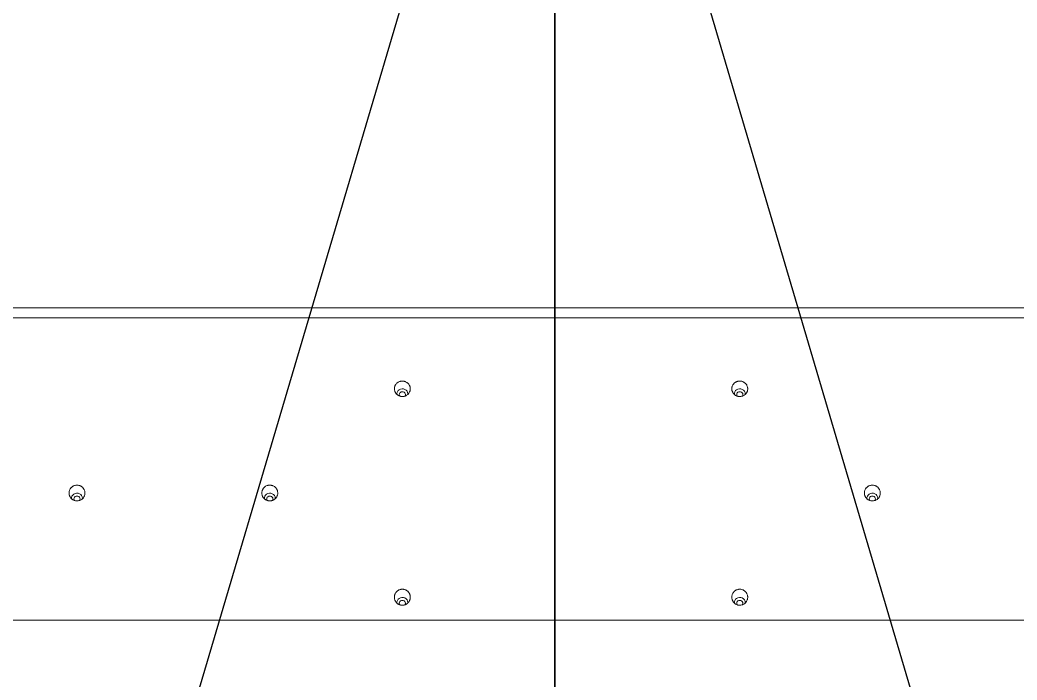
# Model space of a CAD drawing. Header units: inches. Extents: x 3778 to 56227, y -16914 to 35091.
# Drawn here: x 35618.7 to 35743.3, y -13088.3 to -13005.8 of the extents above; entities that cross this region are included whole.
import ezdxf

# ---------------------------------------------------------------- set-up
doc = ezdxf.new("R2010")
doc.units = ezdxf.units.IN
doc.header["$LTSCALE"] = 100
doc.header["$MEASUREMENT"] = 0
doc.layers.add('06-FUR', color=6, linetype='Continuous')
doc.layers.add('2-con', color=2, linetype='Continuous')
doc.layers.add('mark-B', color=2, linetype='Continuous', lineweight=20)

# ---------------------------------------------------------------- blocks, each defined once
blk = doc.blocks.new('cjscjdeh')
at = {"layer": '06-FUR', "color": 8}
for p, q in [((143281.85, 67069.88), (143528.52, 67904.88)), ((143528.52, 67904.88), (143528.52, 67069.88)), ((143528.52, 67904.88), (143775.18, 67069.88)), ((143528.52, 67069.88), (143528.52, 67904.88))]:
    blk.add_line(p, q, dxfattribs=at)
blk = doc.blocks.new('무풍1way 일반')
at = {"layer": 'mark-B'}
for p, q in [((-439.26, -500.22), (439.26, -500.22)), ((-439.26, -500.24), (439.26, -500.24))]:
    blk.add_line(p, q, dxfattribs=at)
for centre, major_axis, start_param, end_param in [((-170.2, -463.39), (-0.681, 0), 6.146921, 6.283185), ((-170.2, -463.39), (-0.681, 0), 0, 3.288756), ((-170.2, -463.29), (0.387, 0), 2.502574, 6.283185), ((-170.2, -463.29), (0.387, 0), 0, 0.658559), ((-128.03, -463.39), (-0.681, 0), 0, 3.286696), ((-128.03, -463.39), (-0.681, 0), 6.152808, 6.283185), ((-128.03, -463.29), (0.387, 0), 2.546164, 6.283185), ((-128.03, -463.29), (0.387, 0), 0, 0.595424), ((-186.77, -476.43), (-0.681, 0), 0, 3.281592), ((-186.77, -476.43), (-0.681, 0), 6.157132, 6.283185), ((-186.77, -476.33), (0.387, 0), 2.533594, 6.283185), ((-186.77, -476.33), (0.387, 0), 0, 0.623315), ((-111.46, -476.43), (-0.681, 0), 0, 3.280312), ((-111.46, -476.43), (-0.681, 0), 6.164986, 6.283185), ((-111.46, -476.33), (0.387, 0), 2.580027, 6.283185), ((-111.46, -476.33), (0.387, 0), 0, 0.55135), ((-87.36, -476.43), (-0.681, 0), 0, 3.281592), ((-87.36, -476.43), (-0.681, 0), 6.157132, 6.283185), ((-87.36, -476.33), (0.387, 0), 2.533691, 6.283185), ((-87.36, -476.33), (0.387, 0), 0, 0.623218), ((-170.2, -489.48), (-0.681, 0), 0, 3.274716), ((-170.2, -489.48), (-0.681, 0), 6.168127, 6.283185), ((-170.2, -489.38), (0.387, 0), 2.563152, 6.283185), ((-170.2, -489.38), (0.387, 0), 0, 0.584731), ((-128.03, -489.48), (-0.681, 0), 0, 3.274128), ((-128.03, -489.48), (-0.681, 0), 6.176466, 6.283185), ((-128.03, -489.38), (0.387, 0), 2.613321, 6.283185), ((-128.03, -489.38), (0.387, 0), 0, 0.511099)]:
    blk.add_ellipse(centre, major_axis=major_axis, ratio=0.913545, start_param=start_param, end_param=end_param, dxfattribs=at)
for points in [[(-439.14, -461.16), (-292.76, -461.16), (-146.38, -461.16), (0, -461.16)], [(0, -498.97), (-146.42, -498.97), (-292.84, -498.97), (-439.26, -498.97)]]:
    blk.add_open_spline(points, degree=3, dxfattribs=at)
for points, degree, knots in [([(-169.21, -463.99), (-169.2, -464.05), (-169.21, -464.12), (-169.22, -464.21), (-169.23, -464.24), (-169.24, -464.29), (-169.24, -464.31), (-169.25, -464.34), (-169.26, -464.35), (-169.28, -464.43), (-169.31, -464.49), (-169.36, -464.57), (-169.38, -464.6), (-169.41, -464.64), (-169.42, -464.65), (-169.44, -464.68), (-169.45, -464.69), (-169.5, -464.75), (-169.55, -464.8), (-169.61, -464.85), (-169.63, -464.86), (-169.65, -464.87), (-169.67, -464.88), (-169.71, -464.91), (-169.74, -464.93), (-169.83, -464.97), (-169.89, -464.99), (-169.97, -465.01), (-169.99, -465.02), (-170.02, -465.02), (-170.07, -465.03), (-170.15, -465.04), (-170.21, -465.04), (-170.26, -465.04), (-170.28, -465.04), (-170.31, -465.03), (-170.33, -465.03), (-170.41, -465.02), (-170.48, -465), (-170.55, -464.97), (-170.57, -464.97), (-170.6, -464.96), (-170.61, -464.95), (-170.66, -464.93), (-170.69, -464.91), (-170.77, -464.86), (-170.82, -464.82), (-170.88, -464.76), (-170.9, -464.75), (-170.92, -464.73), (-170.95, -464.69), (-171, -464.63), (-171.04, -464.58), (-171.07, -464.52), (-171.09, -464.49), (-171.13, -464.4), (-171.15, -464.34), (-171.17, -464.26), (-171.17, -464.25), (-171.18, -464.21), (-171.18, -464.2), (-171.19, -464.15), (-171.19, -464.12), (-171.2, -464.02), (-171.19, -463.96), (-171.18, -463.86), (-171.17, -463.83), (-171.16, -463.76), (-171.15, -463.73), (-171.12, -463.64), (-171.09, -463.58), (-171.04, -463.5), (-171.02, -463.47), (-170.98, -463.42), (-170.94, -463.37), (-170.9, -463.32), (-170.86, -463.29), (-170.85, -463.27), (-170.83, -463.25), (-170.81, -463.24), (-170.75, -463.19), (-170.69, -463.16), (-170.6, -463.12), (-170.57, -463.1), (-170.53, -463.09), (-170.51, -463.08), (-170.48, -463.07), (-170.46, -463.07), (-170.38, -463.05), (-170.32, -463.03), (-170.24, -463.03), (-170.22, -463.03), (-170.19, -463.03), (-170.14, -463.03), (-170.05, -463.04), (-169.99, -463.05), (-169.94, -463.06), (-169.93, -463.07), (-169.89, -463.08), (-169.88, -463.08), (-169.8, -463.11), (-169.74, -463.14), (-169.66, -463.19), (-169.63, -463.21), (-169.58, -463.25), (-169.55, -463.27), (-169.48, -463.34), (-169.44, -463.39), (-169.39, -463.45), (-169.38, -463.47), (-169.36, -463.49), (-169.34, -463.54), (-169.3, -463.61), (-169.27, -463.67), (-169.26, -463.71), (-169.25, -463.73), (-169.24, -463.76), (-169.24, -463.78), (-169.22, -463.86), (-169.21, -463.92), (-169.21, -463.99)], 3, [0, 0, 0, 0, 0.03125, 0.03125, 0.046875, 0.046875, 0.054687, 0.054687, 0.0625, 0.0625, 0.09375, 0.09375, 0.109375, 0.109375, 0.117187, 0.117187, 0.125, 0.125, 0.15625, 0.15625, 0.164062, 0.164062, 0.171875, 0.171875, 0.1875, 0.1875, 0.21875, 0.21875, 0.226562, 0.226562, 0.234375, 0.25, 0.265625, 0.265625, 0.273437, 0.273437, 0.28125, 0.28125, 0.3125, 0.3125, 0.320313, 0.320313, 0.328125, 0.328125, 0.34375, 0.34375, 0.375, 0.375, 0.382813, 0.382813, 0.390625, 0.40625, 0.421875, 0.421875, 0.4375, 0.4375, 0.46875, 0.46875, 0.476563, 0.476563, 0.484375, 0.484375, 0.5, 0.5, 0.53125, 0.53125, 0.546875, 0.546875, 0.5625, 0.5625, 0.59375, 0.59375, 0.609375, 0.609375, 0.625, 0.640625, 0.640625, 0.648438, 0.648438, 0.65625, 0.65625, 0.6875, 0.6875, 0.703125, 0.703125, 0.710938, 0.710938, 0.71875, 0.71875, 0.75, 0.75, 0.757813, 0.757813, 0.765625, 0.78125, 0.796875, 0.796875, 0.804688, 0.804688, 0.8125, 0.8125, 0.84375, 0.84375, 0.859375, 0.859375, 0.875, 0.875, 0.90625, 0.90625, 0.914063, 0.914063, 0.921875, 0.9375, 0.953125, 0.953125, 0.960938, 0.960938, 0.96875, 0.96875, 1, 1, 1, 1]), ([(-129.02, -463.99), (-129.02, -463.92), (-129.01, -463.86), (-128.98, -463.76), (-128.97, -463.73), (-128.95, -463.67), (-128.94, -463.64), (-128.9, -463.55), (-128.87, -463.49), (-128.81, -463.42), (-128.79, -463.39), (-128.76, -463.35), (-128.75, -463.34), (-128.72, -463.32), (-128.71, -463.31), (-128.65, -463.25), (-128.6, -463.21), (-128.53, -463.17), (-128.51, -463.16), (-128.49, -463.14), (-128.47, -463.14), (-128.43, -463.11), (-128.4, -463.1), (-128.3, -463.07), (-128.24, -463.05), (-128.14, -463.04), (-128.11, -463.03), (-128.04, -463.03), (-127.98, -463.03), (-127.91, -463.04), (-127.86, -463.04), (-127.85, -463.05), (-127.81, -463.05), (-127.8, -463.06), (-127.72, -463.08), (-127.66, -463.1), (-127.58, -463.14), (-127.57, -463.14), (-127.54, -463.16), (-127.52, -463.17), (-127.48, -463.19), (-127.45, -463.21), (-127.38, -463.27), (-127.33, -463.32), (-127.24, -463.42), (-127.2, -463.47), (-127.15, -463.55), (-127.14, -463.58), (-127.12, -463.63), (-127.11, -463.64), (-127.1, -463.67), (-127.09, -463.69), (-127.07, -463.76), (-127.05, -463.83), (-127.04, -463.91), (-127.04, -463.92), (-127.03, -463.95), (-127.03, -463.97), (-127.03, -464.02), (-127.03, -464.05), (-127.04, -464.15), (-127.05, -464.21), (-127.07, -464.31), (-127.08, -464.34), (-127.1, -464.4), (-127.11, -464.43), (-127.15, -464.52), (-127.19, -464.57), (-127.24, -464.65), (-127.26, -464.68), (-127.31, -464.73), (-127.35, -464.78), (-127.4, -464.82), (-127.44, -464.85), (-127.45, -464.86), (-127.48, -464.88), (-127.5, -464.88), (-127.57, -464.93), (-127.63, -464.96), (-127.72, -464.99), (-127.75, -465), (-127.81, -465.02), (-127.85, -465.02), (-127.94, -465.04), (-128.01, -465.04), (-128.09, -465.04), (-128.11, -465.04), (-128.14, -465.03), (-128.19, -465.03), (-128.27, -465.01), (-128.33, -464.99), (-128.38, -464.97), (-128.4, -464.97), (-128.43, -464.95), (-128.44, -464.95), (-128.52, -464.91), (-128.57, -464.88), (-128.65, -464.82), (-128.68, -464.8), (-128.72, -464.75), (-128.75, -464.73), (-128.81, -464.66), (-128.85, -464.6), (-128.89, -464.53), (-128.9, -464.52), (-128.91, -464.49), (-128.94, -464.44), (-128.97, -464.37), (-128.98, -464.31), (-129, -464.26), (-129, -464.24), (-129.01, -464.21), (-129.01, -464.2), (-129.02, -464.12), (-129.02, -464.05), (-129.02, -463.99)], 3, [0, 0, 0, 0, 0.03125, 0.03125, 0.046875, 0.046875, 0.0625, 0.0625, 0.09375, 0.09375, 0.109375, 0.109375, 0.117188, 0.117188, 0.125, 0.125, 0.15625, 0.15625, 0.164063, 0.164063, 0.171875, 0.171875, 0.1875, 0.1875, 0.21875, 0.21875, 0.234375, 0.234375, 0.25, 0.265625, 0.265625, 0.273438, 0.273438, 0.28125, 0.28125, 0.3125, 0.3125, 0.320313, 0.320313, 0.328125, 0.328125, 0.34375, 0.34375, 0.375, 0.375, 0.40625, 0.40625, 0.421875, 0.421875, 0.429688, 0.429688, 0.4375, 0.4375, 0.46875, 0.46875, 0.476563, 0.476563, 0.484375, 0.484375, 0.5, 0.5, 0.53125, 0.53125, 0.546875, 0.546875, 0.5625, 0.5625, 0.59375, 0.59375, 0.609375, 0.609375, 0.625, 0.640625, 0.640625, 0.648438, 0.648438, 0.65625, 0.65625, 0.6875, 0.6875, 0.703125, 0.703125, 0.71875, 0.71875, 0.75, 0.75, 0.757813, 0.757813, 0.765625, 0.78125, 0.796875, 0.796875, 0.804688, 0.804688, 0.8125, 0.8125, 0.84375, 0.84375, 0.859375, 0.859375, 0.875, 0.875, 0.90625, 0.90625, 0.914063, 0.914063, 0.921875, 0.9375, 0.953125, 0.953125, 0.960938, 0.960938, 0.96875, 0.96875, 1, 1, 1, 1]), ([(-185.77, -477.03), (-185.77, -477.09), (-185.78, -477.16), (-185.79, -477.25), (-185.8, -477.28), (-185.81, -477.35), (-185.82, -477.38), (-185.86, -477.47), (-185.88, -477.52), (-185.93, -477.61), (-185.95, -477.63), (-185.99, -477.69), (-186.01, -477.71), (-186.08, -477.78), (-186.13, -477.82), (-186.2, -477.88), (-186.23, -477.9), (-186.29, -477.93), (-186.32, -477.95), (-186.41, -477.99), (-186.47, -478.01), (-186.6, -478.04), (-186.66, -478.05), (-186.76, -478.05), (-186.79, -478.05), (-186.84, -478.05), (-186.86, -478.05), (-186.89, -478.05), (-186.91, -478.04), (-186.99, -478.03), (-187.05, -478.02), (-187.13, -477.99), (-187.14, -477.98), (-187.17, -477.97), (-187.19, -477.96), (-187.23, -477.94), (-187.26, -477.93), (-187.35, -477.87), (-187.4, -477.84), (-187.47, -477.77), (-187.49, -477.75), (-187.53, -477.7), (-187.58, -477.65), (-187.61, -477.59), (-187.64, -477.54), (-187.66, -477.51), (-187.7, -477.42), (-187.72, -477.36), (-187.74, -477.28), (-187.74, -477.27), (-187.75, -477.24), (-187.75, -477.22), (-187.76, -477.17), (-187.76, -477.14), (-187.76, -477.05), (-187.76, -476.98), (-187.75, -476.9), (-187.75, -476.89), (-187.74, -476.86), (-187.73, -476.81), (-187.7, -476.73), (-187.68, -476.67), (-187.65, -476.62), (-187.64, -476.59), (-187.59, -476.5), (-187.55, -476.45), (-187.48, -476.38), (-187.46, -476.36), (-187.41, -476.32), (-187.38, -476.29), (-187.31, -476.24), (-187.25, -476.2), (-187.18, -476.17), (-187.16, -476.16), (-187.13, -476.15), (-187.11, -476.14), (-187.07, -476.13), (-187.04, -476.12), (-186.94, -476.1), (-186.88, -476.09), (-186.79, -476.08), (-186.78, -476.08), (-186.74, -476.08), (-186.69, -476.08), (-186.61, -476.09), (-186.55, -476.11), (-186.5, -476.12), (-186.49, -476.12), (-186.45, -476.13), (-186.44, -476.14), (-186.36, -476.17), (-186.3, -476.2), (-186.22, -476.25), (-186.19, -476.26), (-186.14, -476.3), (-186.12, -476.32), (-186.04, -476.39), (-186, -476.44), (-185.95, -476.5), (-185.94, -476.52), (-185.93, -476.54), (-185.9, -476.59), (-185.86, -476.66), (-185.84, -476.72), (-185.82, -476.76), (-185.82, -476.78), (-185.81, -476.81), (-185.8, -476.82), (-185.79, -476.9), (-185.78, -476.97), (-185.77, -477.03)], 3, [0, 0, 0, 0, 0.03125, 0.03125, 0.046875, 0.046875, 0.0625, 0.0625, 0.09375, 0.09375, 0.109375, 0.109375, 0.125, 0.125, 0.15625, 0.15625, 0.171875, 0.171875, 0.1875, 0.1875, 0.21875, 0.21875, 0.25, 0.25, 0.265625, 0.265625, 0.273438, 0.273438, 0.28125, 0.28125, 0.3125, 0.3125, 0.320313, 0.320313, 0.328125, 0.328125, 0.34375, 0.34375, 0.375, 0.375, 0.390625, 0.390625, 0.40625, 0.421875, 0.421875, 0.4375, 0.4375, 0.46875, 0.46875, 0.476563, 0.476563, 0.484375, 0.484375, 0.5, 0.5, 0.53125, 0.53125, 0.539063, 0.539063, 0.546875, 0.5625, 0.578125, 0.578125, 0.59375, 0.59375, 0.625, 0.625, 0.640625, 0.640625, 0.65625, 0.65625, 0.6875, 0.6875, 0.695312, 0.695312, 0.703125, 0.703125, 0.71875, 0.71875, 0.75, 0.75, 0.757812, 0.757812, 0.765625, 0.78125, 0.796875, 0.796875, 0.804687, 0.804687, 0.8125, 0.8125, 0.84375, 0.84375, 0.859375, 0.859375, 0.875, 0.875, 0.90625, 0.90625, 0.914062, 0.914062, 0.921875, 0.9375, 0.953125, 0.953125, 0.960937, 0.960937, 0.96875, 0.96875, 1, 1, 1, 1]), ([(-112.45, -477.03), (-112.45, -476.97), (-112.44, -476.9), (-112.42, -476.81), (-112.41, -476.78), (-112.39, -476.72), (-112.38, -476.69), (-112.34, -476.6), (-112.3, -476.54), (-112.25, -476.47), (-112.23, -476.44), (-112.18, -476.39), (-112.16, -476.37), (-112.09, -476.3), (-112.04, -476.26), (-111.95, -476.21), (-111.92, -476.2), (-111.87, -476.17), (-111.81, -476.14), (-111.74, -476.12), (-111.68, -476.11), (-111.65, -476.1), (-111.55, -476.08), (-111.48, -476.08), (-111.39, -476.08), (-111.35, -476.09), (-111.3, -476.09), (-111.29, -476.1), (-111.26, -476.1), (-111.24, -476.11), (-111.16, -476.13), (-111.1, -476.15), (-111.02, -476.18), (-111.01, -476.19), (-110.98, -476.2), (-110.97, -476.21), (-110.92, -476.24), (-110.9, -476.26), (-110.82, -476.31), (-110.77, -476.36), (-110.68, -476.45), (-110.64, -476.5), (-110.59, -476.59), (-110.58, -476.61), (-110.55, -476.66), (-110.55, -476.67), (-110.54, -476.7), (-110.53, -476.72), (-110.5, -476.79), (-110.49, -476.85), (-110.47, -476.93), (-110.47, -476.95), (-110.47, -476.98), (-110.47, -477), (-110.46, -477.04), (-110.46, -477.08), (-110.47, -477.17), (-110.48, -477.24), (-110.49, -477.31), (-110.5, -477.33), (-110.51, -477.36), (-110.52, -477.41), (-110.55, -477.48), (-110.58, -477.54), (-110.61, -477.59), (-110.63, -477.62), (-110.69, -477.7), (-110.73, -477.75), (-110.8, -477.81), (-110.83, -477.83), (-110.88, -477.87), (-110.91, -477.89), (-110.99, -477.94), (-111.05, -477.97), (-111.13, -478), (-111.14, -478), (-111.17, -478.01), (-111.19, -478.02), (-111.24, -478.03), (-111.27, -478.04), (-111.37, -478.05), (-111.43, -478.06), (-111.51, -478.05), (-111.53, -478.05), (-111.56, -478.05), (-111.61, -478.04), (-111.69, -478.03), (-111.76, -478.01), (-111.8, -477.99), (-111.82, -477.99), (-111.85, -477.98), (-111.86, -477.97), (-111.94, -477.94), (-111.99, -477.9), (-112.07, -477.85), (-112.1, -477.82), (-112.15, -477.78), (-112.17, -477.76), (-112.24, -477.69), (-112.27, -477.64), (-112.32, -477.57), (-112.32, -477.55), (-112.34, -477.52), (-112.36, -477.48), (-112.39, -477.41), (-112.41, -477.35), (-112.43, -477.3), (-112.43, -477.29), (-112.44, -477.25), (-112.44, -477.24), (-112.45, -477.16), (-112.45, -477.09), (-112.45, -477.03)], 3, [0, 0, 0, 0, 0.03125, 0.03125, 0.046875, 0.046875, 0.0625, 0.0625, 0.09375, 0.09375, 0.109375, 0.109375, 0.125, 0.125, 0.15625, 0.15625, 0.171875, 0.171875, 0.1875, 0.203125, 0.203125, 0.21875, 0.21875, 0.25, 0.25, 0.265625, 0.265625, 0.273437, 0.273437, 0.28125, 0.28125, 0.3125, 0.3125, 0.320312, 0.320312, 0.328125, 0.328125, 0.34375, 0.34375, 0.375, 0.375, 0.40625, 0.40625, 0.421875, 0.421875, 0.429687, 0.429687, 0.4375, 0.4375, 0.46875, 0.46875, 0.476562, 0.476562, 0.484375, 0.484375, 0.5, 0.5, 0.53125, 0.53125, 0.539062, 0.539062, 0.546875, 0.5625, 0.578125, 0.578125, 0.59375, 0.59375, 0.625, 0.625, 0.640625, 0.640625, 0.65625, 0.65625, 0.6875, 0.6875, 0.695312, 0.695312, 0.703125, 0.703125, 0.71875, 0.71875, 0.75, 0.75, 0.757812, 0.757812, 0.765625, 0.78125, 0.796875, 0.796875, 0.804687, 0.804687, 0.8125, 0.8125, 0.84375, 0.84375, 0.859375, 0.859375, 0.875, 0.875, 0.90625, 0.90625, 0.914062, 0.914062, 0.921875, 0.9375, 0.953125, 0.953125, 0.960937, 0.960937, 0.96875, 0.96875, 1, 1, 1, 1]), ([(-86.37, -477.03), (-86.36, -477.09), (-86.37, -477.16), (-86.38, -477.25), (-86.39, -477.28), (-86.4, -477.35), (-86.41, -477.38), (-86.45, -477.47), (-86.47, -477.52), (-86.52, -477.61), (-86.54, -477.63), (-86.58, -477.69), (-86.6, -477.71), (-86.67, -477.78), (-86.72, -477.82), (-86.8, -477.88), (-86.82, -477.9), (-86.88, -477.93), (-86.91, -477.95), (-87, -477.99), (-87.06, -478.01), (-87.19, -478.04), (-87.25, -478.05), (-87.35, -478.06), (-87.38, -478.05), (-87.43, -478.05), (-87.45, -478.05), (-87.48, -478.05), (-87.5, -478.05), (-87.58, -478.03), (-87.64, -478.02), (-87.72, -477.99), (-87.73, -477.98), (-87.77, -477.97), (-87.78, -477.96), (-87.82, -477.94), (-87.85, -477.93), (-87.94, -477.87), (-87.99, -477.84), (-88.06, -477.77), (-88.08, -477.75), (-88.13, -477.7), (-88.17, -477.65), (-88.2, -477.59), (-88.23, -477.54), (-88.25, -477.51), (-88.29, -477.42), (-88.31, -477.36), (-88.33, -477.28), (-88.33, -477.27), (-88.34, -477.24), (-88.34, -477.22), (-88.35, -477.17), (-88.35, -477.14), (-88.36, -477.05), (-88.35, -476.98), (-88.34, -476.9), (-88.34, -476.89), (-88.33, -476.86), (-88.32, -476.81), (-88.3, -476.73), (-88.27, -476.67), (-88.24, -476.62), (-88.23, -476.59), (-88.18, -476.5), (-88.14, -476.45), (-88.07, -476.38), (-88.05, -476.36), (-88, -476.32), (-87.98, -476.29), (-87.9, -476.24), (-87.84, -476.2), (-87.77, -476.17), (-87.75, -476.16), (-87.72, -476.15), (-87.71, -476.14), (-87.66, -476.13), (-87.63, -476.12), (-87.53, -476.1), (-87.47, -476.09), (-87.39, -476.08), (-87.37, -476.08), (-87.34, -476.08), (-87.29, -476.08), (-87.2, -476.09), (-87.14, -476.11), (-87.09, -476.12), (-87.08, -476.12), (-87.05, -476.13), (-87.03, -476.14), (-86.95, -476.17), (-86.89, -476.2), (-86.81, -476.25), (-86.78, -476.26), (-86.73, -476.3), (-86.71, -476.32), (-86.63, -476.39), (-86.59, -476.44), (-86.54, -476.5), (-86.54, -476.52), (-86.52, -476.54), (-86.49, -476.59), (-86.45, -476.66), (-86.43, -476.72), (-86.41, -476.76), (-86.41, -476.78), (-86.4, -476.81), (-86.4, -476.82), (-86.38, -476.9), (-86.37, -476.97), (-86.37, -477.03)], 3, [0, 0, 0, 0, 0.03125, 0.03125, 0.046875, 0.046875, 0.0625, 0.0625, 0.09375, 0.09375, 0.109375, 0.109375, 0.125, 0.125, 0.15625, 0.15625, 0.171875, 0.171875, 0.1875, 0.1875, 0.21875, 0.21875, 0.25, 0.25, 0.265625, 0.265625, 0.273438, 0.273438, 0.28125, 0.28125, 0.3125, 0.3125, 0.320313, 0.320313, 0.328125, 0.328125, 0.34375, 0.34375, 0.375, 0.375, 0.390625, 0.390625, 0.40625, 0.421875, 0.421875, 0.4375, 0.4375, 0.46875, 0.46875, 0.476563, 0.476563, 0.484375, 0.484375, 0.5, 0.5, 0.53125, 0.53125, 0.539063, 0.539063, 0.546875, 0.5625, 0.578125, 0.578125, 0.59375, 0.59375, 0.625, 0.625, 0.640625, 0.640625, 0.65625, 0.65625, 0.6875, 0.6875, 0.695313, 0.695313, 0.703125, 0.703125, 0.71875, 0.71875, 0.75, 0.75, 0.757813, 0.757813, 0.765625, 0.78125, 0.796875, 0.796875, 0.804688, 0.804688, 0.8125, 0.8125, 0.84375, 0.84375, 0.859375, 0.859375, 0.875, 0.875, 0.90625, 0.90625, 0.914063, 0.914063, 0.921875, 0.9375, 0.953125, 0.953125, 0.960938, 0.960938, 0.96875, 0.96875, 1, 1, 1, 1]), ([(-169.21, -490.07), (-169.2, -490.14), (-169.21, -490.2), (-169.22, -490.29), (-169.23, -490.32), (-169.25, -490.38), (-169.26, -490.41), (-169.29, -490.5), (-169.32, -490.56), (-169.37, -490.64), (-169.39, -490.67), (-169.43, -490.72), (-169.45, -490.74), (-169.52, -490.81), (-169.57, -490.85), (-169.65, -490.91), (-169.67, -490.92), (-169.73, -490.96), (-169.79, -490.99), (-169.85, -491.01), (-169.9, -491.02), (-169.91, -491.03), (-169.94, -491.04), (-169.96, -491.04), (-170.04, -491.06), (-170.1, -491.07), (-170.2, -491.07), (-170.23, -491.07), (-170.28, -491.07), (-170.3, -491.07), (-170.33, -491.06), (-170.35, -491.06), (-170.43, -491.05), (-170.49, -491.03), (-170.57, -491), (-170.58, -491), (-170.61, -490.98), (-170.63, -490.98), (-170.67, -490.96), (-170.7, -490.94), (-170.78, -490.89), (-170.83, -490.85), (-170.91, -490.79), (-170.93, -490.76), (-170.97, -490.71), (-171.01, -490.67), (-171.05, -490.61), (-171.08, -490.56), (-171.09, -490.53), (-171.13, -490.44), (-171.15, -490.38), (-171.17, -490.31), (-171.18, -490.29), (-171.18, -490.26), (-171.18, -490.24), (-171.19, -490.2), (-171.19, -490.17), (-171.2, -490.07), (-171.19, -490.01), (-171.18, -489.93), (-171.18, -489.91), (-171.17, -489.88), (-171.16, -489.84), (-171.13, -489.76), (-171.11, -489.71), (-171.09, -489.66), (-171.08, -489.65), (-171.06, -489.62), (-171.05, -489.61), (-171.01, -489.54), (-170.97, -489.49), (-170.9, -489.42), (-170.88, -489.4), (-170.84, -489.37), (-170.83, -489.36), (-170.81, -489.34), (-170.79, -489.33), (-170.73, -489.28), (-170.67, -489.25), (-170.6, -489.22), (-170.58, -489.21), (-170.55, -489.2), (-170.54, -489.19), (-170.49, -489.18), (-170.46, -489.17), (-170.36, -489.15), (-170.3, -489.14), (-170.22, -489.14), (-170.2, -489.14), (-170.17, -489.14), (-170.12, -489.14), (-170.04, -489.15), (-169.97, -489.16), (-169.93, -489.17), (-169.91, -489.18), (-169.88, -489.19), (-169.86, -489.19), (-169.79, -489.22), (-169.73, -489.25), (-169.65, -489.3), (-169.62, -489.32), (-169.57, -489.36), (-169.54, -489.38), (-169.47, -489.44), (-169.43, -489.49), (-169.38, -489.56), (-169.37, -489.57), (-169.35, -489.6), (-169.33, -489.64), (-169.29, -489.71), (-169.27, -489.76), (-169.25, -489.81), (-169.25, -489.82), (-169.24, -489.85), (-169.23, -489.87), (-169.22, -489.95), (-169.21, -490.01), (-169.21, -490.07)], 3, [0, 0, 0, 0, 0.03125, 0.03125, 0.046875, 0.046875, 0.0625, 0.0625, 0.09375, 0.09375, 0.109375, 0.109375, 0.125, 0.125, 0.15625, 0.15625, 0.171875, 0.171875, 0.1875, 0.203125, 0.203125, 0.210938, 0.210938, 0.21875, 0.21875, 0.25, 0.25, 0.265625, 0.265625, 0.273438, 0.273438, 0.28125, 0.28125, 0.3125, 0.3125, 0.320313, 0.320313, 0.328125, 0.328125, 0.34375, 0.34375, 0.375, 0.375, 0.390625, 0.390625, 0.40625, 0.421875, 0.421875, 0.4375, 0.4375, 0.46875, 0.46875, 0.476563, 0.476563, 0.484375, 0.484375, 0.5, 0.5, 0.53125, 0.53125, 0.539063, 0.539063, 0.546875, 0.5625, 0.578125, 0.578125, 0.585938, 0.585938, 0.59375, 0.59375, 0.625, 0.625, 0.640625, 0.640625, 0.648438, 0.648438, 0.65625, 0.65625, 0.6875, 0.6875, 0.695313, 0.695313, 0.703125, 0.703125, 0.71875, 0.71875, 0.75, 0.75, 0.757813, 0.757813, 0.765625, 0.78125, 0.796875, 0.796875, 0.804688, 0.804688, 0.8125, 0.8125, 0.84375, 0.84375, 0.859375, 0.859375, 0.875, 0.875, 0.90625, 0.90625, 0.914063, 0.914063, 0.921875, 0.9375, 0.953125, 0.953125, 0.960938, 0.960938, 0.96875, 0.96875, 1, 1, 1, 1]), ([(-129.02, -490.07), (-129.02, -490.01), (-129.01, -489.95), (-128.99, -489.86), (-128.98, -489.83), (-128.96, -489.77), (-128.95, -489.74), (-128.91, -489.65), (-128.87, -489.6), (-128.82, -489.52), (-128.8, -489.49), (-128.76, -489.44), (-128.73, -489.42), (-128.66, -489.36), (-128.61, -489.32), (-128.54, -489.28), (-128.53, -489.27), (-128.5, -489.25), (-128.46, -489.23), (-128.38, -489.2), (-128.32, -489.18), (-128.27, -489.17), (-128.26, -489.16), (-128.22, -489.15), (-128.21, -489.15), (-128.13, -489.14), (-128.06, -489.13), (-127.96, -489.14), (-127.93, -489.14), (-127.88, -489.15), (-127.87, -489.15), (-127.83, -489.15), (-127.82, -489.16), (-127.74, -489.18), (-127.68, -489.2), (-127.6, -489.23), (-127.59, -489.24), (-127.56, -489.25), (-127.54, -489.26), (-127.5, -489.28), (-127.47, -489.3), (-127.39, -489.35), (-127.35, -489.4), (-127.28, -489.47), (-127.26, -489.49), (-127.22, -489.54), (-127.18, -489.59), (-127.15, -489.65), (-127.12, -489.7), (-127.11, -489.73), (-127.07, -489.82), (-127.06, -489.88), (-127.04, -489.96), (-127.04, -489.98), (-127.04, -490.01), (-127.04, -490.02), (-127.03, -490.07), (-127.03, -490.1), (-127.03, -490.2), (-127.04, -490.26), (-127.06, -490.34), (-127.07, -490.35), (-127.07, -490.38), (-127.09, -490.43), (-127.12, -490.5), (-127.15, -490.56), (-127.17, -490.6), (-127.18, -490.61), (-127.2, -490.64), (-127.21, -490.65), (-127.25, -490.72), (-127.3, -490.76), (-127.37, -490.83), (-127.39, -490.85), (-127.43, -490.88), (-127.44, -490.89), (-127.47, -490.91), (-127.48, -490.91), (-127.55, -490.96), (-127.61, -490.98), (-127.69, -491.01), (-127.7, -491.02), (-127.73, -491.03), (-127.75, -491.03), (-127.8, -491.05), (-127.83, -491.05), (-127.93, -491.07), (-127.99, -491.07), (-128.07, -491.07), (-128.09, -491.07), (-128.12, -491.07), (-128.17, -491.06), (-128.25, -491.05), (-128.31, -491.03), (-128.36, -491.01), (-128.38, -491.01), (-128.41, -491), (-128.42, -490.99), (-128.5, -490.96), (-128.55, -490.93), (-128.63, -490.87), (-128.66, -490.85), (-128.71, -490.81), (-128.73, -490.79), (-128.8, -490.72), (-128.84, -490.67), (-128.88, -490.6), (-128.89, -490.59), (-128.9, -490.56), (-128.93, -490.52), (-128.96, -490.45), (-128.98, -490.39), (-128.99, -490.34), (-128.99, -490.33), (-129, -490.29), (-129, -490.28), (-129.02, -490.2), (-129.02, -490.14), (-129.02, -490.07)], 3, [0, 0, 0, 0, 0.03125, 0.03125, 0.046875, 0.046875, 0.0625, 0.0625, 0.09375, 0.09375, 0.109375, 0.109375, 0.125, 0.125, 0.15625, 0.15625, 0.164063, 0.164063, 0.171875, 0.1875, 0.203125, 0.203125, 0.210938, 0.210938, 0.21875, 0.21875, 0.25, 0.25, 0.265625, 0.265625, 0.273438, 0.273438, 0.28125, 0.28125, 0.3125, 0.3125, 0.320313, 0.320313, 0.328125, 0.328125, 0.34375, 0.34375, 0.375, 0.375, 0.390625, 0.390625, 0.40625, 0.421875, 0.421875, 0.4375, 0.4375, 0.46875, 0.46875, 0.476563, 0.476563, 0.484375, 0.484375, 0.5, 0.5, 0.53125, 0.53125, 0.539063, 0.539063, 0.546875, 0.5625, 0.578125, 0.578125, 0.585938, 0.585938, 0.59375, 0.59375, 0.625, 0.625, 0.640625, 0.640625, 0.648438, 0.648438, 0.65625, 0.65625, 0.6875, 0.6875, 0.695313, 0.695313, 0.703125, 0.703125, 0.71875, 0.71875, 0.75, 0.75, 0.757813, 0.757813, 0.765625, 0.78125, 0.796875, 0.796875, 0.804688, 0.804688, 0.8125, 0.8125, 0.84375, 0.84375, 0.859375, 0.859375, 0.875, 0.875, 0.90625, 0.90625, 0.914063, 0.914063, 0.921875, 0.9375, 0.953125, 0.953125, 0.960938, 0.960938, 0.96875, 0.96875, 1, 1, 1, 1]), ([(443.19, -500.42), (442.61, -500.39), (442.32, -500.38), (441.84, -500.36), (441.46, -500.35), (441, -500.33), (440.59, -500.32), (440.14, -500.3), (439.73, -500.29), (438.81, -500.26), (438, -500.25), (437.55, -500.25), (437.13, -500.25), (437.04, -500.25), (436.73, -500.25), (436.64, -500.25), (436.45, -500.25), (432.8, -500.25), (422.42, -500.25), (401.64, -500.25), (360.09, -500.25), (276.99, -500.25), (221.6, -500.25), (221.53, -500.25), (0, -500.25), (-110.8, -500.25), (-276.99, -500.25), (-360.09, -500.25), (-401.64, -500.25), (-422.42, -500.25), (-432.8, -500.25), (-437.13, -500.25), (-438, -500.25), (-438.12, -500.25), (-438.21, -500.25), (-438.32, -500.25), (-438.64, -500.25), (-438.86, -500.25), (-439.28, -500.26), (-439.73, -500.27), (-440.14, -500.28), (-440.59, -500.3), (-441, -500.31), (-441.46, -500.33), (-441.84, -500.35), (-442.32, -500.37), (-442.61, -500.39), (-443.19, -500.42)], 2, [0, 0, 0, 0.000977, 0.000977, 0.001953, 0.001953, 0.00293, 0.00293, 0.003906, 0.003906, 0.005859, 0.005859, 0.006836, 0.006836, 0.007115, 0.007394, 0.007394, 0.007812, 0.015625, 0.03125, 0.0625, 0.125, 0.25, 0.25, 0.5, 0.5, 0.75, 0.875, 0.9375, 0.96875, 0.984375, 0.992188, 0.994141, 0.994141, 0.994385, 0.994385, 0.994629, 0.995117, 0.995117, 0.996094, 0.996094, 0.99707, 0.99707, 0.998047, 0.998047, 0.999023, 0.999023, 1, 1, 1]), ([(443.19, -500.42), (442.61, -500.39), (442.32, -500.38), (441.84, -500.36), (441.46, -500.35), (441, -500.33), (440.59, -500.32), (440.14, -500.3), (439.73, -500.29), (438.81, -500.26), (438, -500.25), (437.55, -500.25), (437.13, -500.25), (437.04, -500.25), (436.73, -500.25), (436.64, -500.25), (436.45, -500.25), (432.8, -500.25), (422.42, -500.25), (401.64, -500.25), (360.09, -500.25), (276.99, -500.25), (221.6, -500.25), (221.53, -500.25), (0, -500.25), (-110.8, -500.25), (-276.99, -500.25), (-360.09, -500.25), (-401.64, -500.25), (-422.42, -500.25), (-432.8, -500.25), (-437.13, -500.25), (-438, -500.25), (-438.12, -500.25), (-438.21, -500.25), (-438.32, -500.25), (-438.64, -500.25), (-438.86, -500.25), (-439.28, -500.26), (-439.73, -500.27), (-440.14, -500.28), (-440.59, -500.3), (-441, -500.31), (-441.46, -500.33), (-441.84, -500.35), (-442.32, -500.37), (-442.61, -500.39), (-443.19, -500.42)], 2, [0, 0, 0, 0.000977, 0.000977, 0.001953, 0.001953, 0.00293, 0.00293, 0.003906, 0.003906, 0.005859, 0.005859, 0.006836, 0.006836, 0.007115, 0.007394, 0.007394, 0.007812, 0.015625, 0.03125, 0.0625, 0.125, 0.25, 0.25, 0.5, 0.5, 0.75, 0.875, 0.9375, 0.96875, 0.984375, 0.992188, 0.994141, 0.994141, 0.994385, 0.994385, 0.994629, 0.995117, 0.995117, 0.996094, 0.996094, 0.99707, 0.99707, 0.998047, 0.998047, 0.999023, 0.999023, 1, 1, 1])]:
    blk.add_open_spline(points, degree=degree, knots=knots, dxfattribs=at)
blk = doc.blocks.new('dpdjzjs')
at = {"layer": 'mark-B', "rotation": 180}
blk.add_blockref('무풍1way 일반', (171509.31, 88288.45), dxfattribs=at)

msp = doc.modelspace()

# ---------------------------------------------------------------- block references
msp.add_blockref('cjscjdeh', (-107842.97, -80843.84))
at = {"layer": '2-con'}
msp.add_blockref('dpdjzjs', (-135970.86, -101830.44), dxfattribs=at)

doc.saveas('drawing.dxf')
